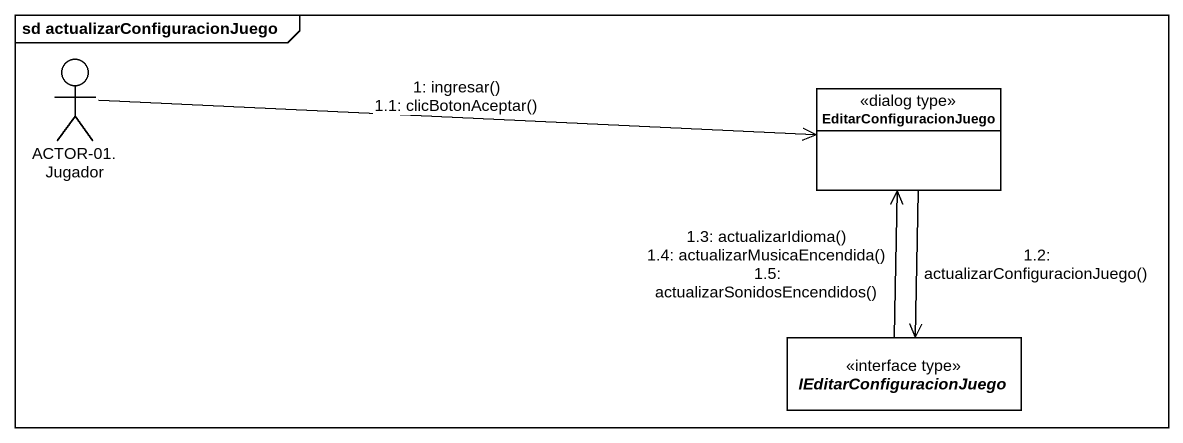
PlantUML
@startuml
mainframe sd actualizarConfiguracionJuego
allowmixing
hide circle
hide empty members
actor "ACTOR-01. Jugador" as ACTOR_01_Jugador
class EditarConfiguracionJuego <<dialog type>>
interface IEditarConfiguracionJuego <<interface type>>
ACTOR_01_Jugador -right-> EditarConfiguracionJuego : 1: ingresar()\n1.1: clicBotonAceptar()
EditarConfiguracionJuego --> IEditarConfiguracionJuego : 1.2: actualizarConfiguracionJuego()
IEditarConfiguracionJuego -up-> EditarConfiguracionJuego : 1.3: actualizarIdioma()\n1.4: actualizarMusicaEncendida()\n1.5: actualizarSonidosEncendidos()
@enduml
